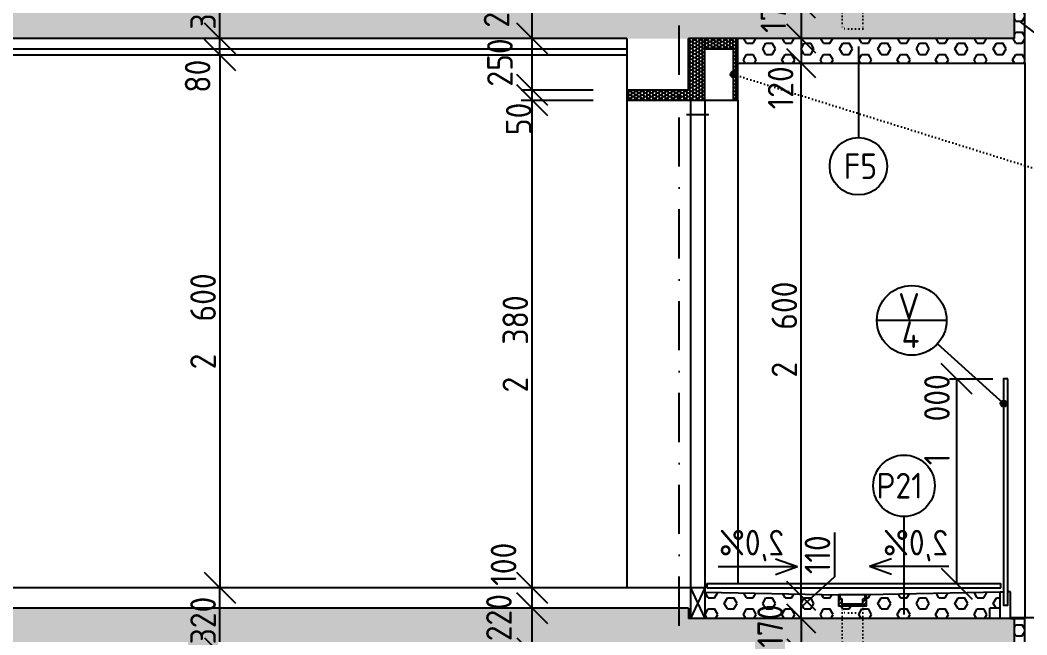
# Model space of a CAD drawing. Extents: x 3792242 to 5145247, y -1546315 to -1031918.
# Drawn here: x 3851950 to 3856861, y -1532874 to -1529874 of the extents above; entities that cross this region are included whole.
import ezdxf

# ---------------------------------------------------------------- set-up
doc = ezdxf.new("R2010")
doc.units = 0
doc.header["$MEASUREMENT"] = 0
doc.linetypes.add('ACAD_ISO07W100', pattern=[3.5, 0.5, -3])
doc.linetypes.add('BODKOCIARKOVANA_3', pattern=[5.6, 3, -1.3, 0, -1.3])
doc.layers.get('0').update_dxf_attribs({"linetype": 'CONTINUOUS'})
doc.layers.get('Defpoints').update_dxf_attribs({"color": 61, "linetype": 'CONTINUOUS'})
for name, color, linetype in [('KÓTY', 4, 'CONTINUOUS'), ('MÚRY', 1, 'CONTINUOUS'), ('OKNÁ', 143, 'CONTINUOUS'), ('osi', 253, 'CONTINUOUS'), ('TENKÁ', 7, 'CONTINUOUS'), ('tzb', 153, 'CONTINUOUS'), ('ZARIADENIE1', 145, 'CONTINUOUS'), ('ŠRAFY', 82, 'CONTINUOUS'), ('šrafy-múry', 8, 'CONTINUOUS')]:
    doc.layers.add(name, color=color, linetype=linetype)
doc.styles.add('STYLE1', font='isocp.shx')
doc.dimstyles.new('STANDARD 50', dxfattribs={"dimtxt": 125, "dimasz": 140, "dimexe": 10, "dimexo": 200, "dimgap": 20, "dimtad": 1, "dimdsep": 46, "dimlunit": 6, "dimtxsty": 'STYLE1', "dimblk1": 'OBLIQUE', "dimblk2": 'OBLIQUE', "dimsah": 1, "dimcen": 2.5, "dimse1": 1, "dimse2": 1, "dimadec": 0, "dimazin": 0, "dimtfac": 1, "dimtmove": 1, "dimatfit": 3, "dimldrblk": 'OBLIQUE', "dimfxl": 1, "dimtolj": 1, "dimtzin": 0, "dimarcsym": 0})
doc.dimstyles.new('STANDARD-50', dxfattribs={"dimtxt": 125, "dimasz": 150, "dimexe": 10, "dimexo": 200, "dimgap": 20, "dimtad": 1, "dimdsep": 46, "dimlunit": 6, "dimtxsty": 'STYLE1', "dimblk1": 'OBLIQUE', "dimblk2": 'OBLIQUE', "dimsah": 1, "dimcen": 2.5, "dimse1": 1, "dimse2": 1, "dimadec": 0, "dimazin": 0, "dimtfac": 1, "dimtmove": 1, "dimatfit": 3, "dimldrblk": 'OBLIQUE', "dimfxl": 1, "dimtolj": 1, "dimtzin": 0, "dimarcsym": 0})

# ---------------------------------------------------------------- blocks, each defined once
blk = doc.blocks.new('_OBLIQUE')
at = {"color": 0, "linetype": 'ByBlock'}
blk.add_line((-0.5, -0.5), (0.5, 0.5), dxfattribs=at)
blk = doc.blocks.new('*D39766')
at = {"layer": 'Defpoints', "color": 0}
for p in [(3852585.7, -1530043.8), (3852585.7, -1532643.8), (3852925.2, -1532643.8)]:
    blk.add_point(p, dxfattribs=at)
at = {"layer": 'KÓTY', "color": 0, "lineweight": -2, "ltscale": 0.25}
blk.add_line((3852925.2, -1530043.8), (3852925.2, -1532643.8), dxfattribs=at)
at = {"layer": 'KÓTY', "color": 0, "linetype": 'ByBlock', "lineweight": -2, "xscale": 150, "yscale": 150, "zscale": 150}
for p, rotation in [((3852925.2, -1530043.8), 90), ((3852925.2, -1532643.8), 270)]:
    blk.add_blockref('_OBLIQUE', p, dxfattribs=dict(at, rotation=rotation))
at = {"layer": 'KÓTY', "color": 0, "insert": (3852842.7, -1531343.8), "char_height": 125, "attachment_point": 5, "rotation": 90, "style": 'STYLE1'}
blk.add_mtext('\\A1;2ﾠ600', dxfattribs=at)
blk = doc.blocks.new('*D39768')
at = {"layer": 'Defpoints', "color": 0}
for p in [(3852925.2, -1529963.8), (3852925.2, -1529963.8), (3852925.2, -1530043.8)]:
    blk.add_point(p, dxfattribs=at)
at = {"layer": 'KÓTY', "color": 0, "lineweight": -2, "ltscale": 0.25}
blk.add_line((3852925.2, -1530043.8), (3852925.2, -1529963.8), dxfattribs=at)
at = {"layer": 'KÓTY', "color": 0, "linetype": 'ByBlock', "lineweight": -2, "xscale": 150, "yscale": 150, "zscale": 150}
for p, rotation in [((3852925.2, -1529963.8), 90), ((3852925.2, -1530043.8), 270)]:
    blk.add_blockref('_OBLIQUE', p, dxfattribs=dict(at, rotation=rotation))
at = {"layer": 'KÓTY', "color": 0, "insert": (3852816.2, -1530147.5), "char_height": 125, "attachment_point": 5, "rotation": 90, "style": 'STYLE1'}
blk.add_mtext('\\A1;80', dxfattribs=at)
blk = doc.blocks.new('*D49546')
at = {"layer": 'Defpoints', "color": 0}
for p in [(3856800.2, -1529963.8), (3856800.2, -1532793.8), (3857486.7, -1532793.8)]:
    blk.add_point(p, dxfattribs=at)
at = {"layer": 'KÓTY', "color": 0, "lineweight": -2, "ltscale": 0.25}
blk.add_line((3857486.7, -1529963.8), (3857486.7, -1532793.8), dxfattribs=at)
at = {"layer": 'KÓTY', "color": 0, "linetype": 'ByBlock', "lineweight": -2, "xscale": 150, "yscale": 150, "zscale": 150}
for p, rotation in [((3857486.7, -1529963.8), 90), ((3857486.7, -1532793.8), 270)]:
    blk.add_blockref('_OBLIQUE', p, dxfattribs=dict(at, rotation=rotation))
at = {"layer": 'KÓTY', "color": 0, "insert": (3857404.2, -1531378.8), "char_height": 125, "attachment_point": 5, "rotation": 90, "style": 'STYLE1'}
blk.add_mtext('\\A1;2ﾠ830', dxfattribs=at)
blk = doc.blocks.new('*D49547')
at = {"layer": 'Defpoints', "color": 0}
for p in [(3856800.2, -1532793.8), (3856800.2, -1532963.8), (3857486.7, -1532963.8)]:
    blk.add_point(p, dxfattribs=at)
at = {"layer": 'KÓTY', "color": 0, "lineweight": -2, "ltscale": 0.25}
blk.add_line((3857486.7, -1532793.8), (3857486.7, -1532963.8), dxfattribs=at)
at = {"layer": 'KÓTY', "color": 0, "linetype": 'ByBlock', "lineweight": -2, "xscale": 150, "yscale": 150, "zscale": 150}
for p, rotation in [((3857486.7, -1532793.8), 90), ((3857486.7, -1532963.8), 270)]:
    blk.add_blockref('_OBLIQUE', p, dxfattribs=dict(at, rotation=rotation))
at = {"layer": 'KÓTY', "color": 0, "insert": (3857337.2, -1532830.5), "char_height": 125, "attachment_point": 5, "rotation": 90, "style": 'STYLE1'}
blk.add_mtext('\\A1;170', dxfattribs=at)
blk = doc.blocks.new('*D49549')
at = {"layer": 'Defpoints', "color": 0}
for p in [(3856800.2, -1529793.8), (3856800.2, -1529963.8), (3857486.7, -1529963.8)]:
    blk.add_point(p, dxfattribs=at)
at = {"layer": 'KÓTY', "color": 0, "lineweight": -2, "ltscale": 0.25}
blk.add_line((3857486.7, -1529793.8), (3857486.7, -1529963.8), dxfattribs=at)
at = {"layer": 'KÓTY', "color": 0, "linetype": 'ByBlock', "lineweight": -2, "xscale": 150, "yscale": 150, "zscale": 150}
for p, rotation in [((3857486.7, -1529793.8), 90), ((3857486.7, -1529963.8), 270)]:
    blk.add_blockref('_OBLIQUE', p, dxfattribs=dict(at, rotation=rotation))
at = {"layer": 'KÓTY', "color": 0, "insert": (3857352.2, -1529831.5), "char_height": 125, "attachment_point": 5, "rotation": 90, "style": 'STYLE1'}
blk.add_mtext('\\A1;170', dxfattribs=at)
blk = doc.blocks.new('*D49559')
at = {"layer": 'Defpoints', "color": 0}
for p in [(3854448.2, -1532743.8), (3854910.2, -1532743.8), (3854910.2, -1532963.8)]:
    blk.add_point(p, dxfattribs=at)
at = {"layer": 'KÓTY', "color": 0, "lineweight": -2, "ltscale": 0.25}
blk.add_line((3854448.2, -1532963.8), (3854448.2, -1532743.8), dxfattribs=at)
at = {"layer": 'KÓTY', "color": 0, "linetype": 'ByBlock', "lineweight": -2, "xscale": 150, "yscale": 150, "zscale": 150}
for p, rotation in [((3854448.2, -1532743.8), 90), ((3854448.2, -1532963.8), 270)]:
    blk.add_blockref('_OBLIQUE', p, dxfattribs=dict(at, rotation=rotation))
at = {"layer": 'KÓTY', "color": 0, "insert": (3854285.7, -1532789.5), "char_height": 125, "attachment_point": 5, "rotation": 90, "style": 'STYLE1'}
blk.add_mtext('\\A1;220', dxfattribs=at)
blk = doc.blocks.new('*D49560')
at = {"layer": 'Defpoints', "color": 0}
for p in [(3854448.2, -1532643.8), (3854910.2, -1532643.8), (3854910.2, -1532743.8)]:
    blk.add_point(p, dxfattribs=at)
at = {"layer": 'KÓTY', "color": 0, "lineweight": -2, "ltscale": 0.25}
blk.add_line((3854448.2, -1532743.8), (3854448.2, -1532643.8), dxfattribs=at)
at = {"layer": 'KÓTY', "color": 0, "linetype": 'ByBlock', "lineweight": -2, "xscale": 150, "yscale": 150, "zscale": 150}
for p, rotation in [((3854448.2, -1532643.8), 90), ((3854448.2, -1532743.8), 270)]:
    blk.add_blockref('_OBLIQUE', p, dxfattribs=dict(at, rotation=rotation))
at = {"layer": 'KÓTY', "color": 0, "insert": (3854308.2, -1532529), "char_height": 125, "attachment_point": 5, "rotation": 90, "style": 'STYLE1'}
blk.add_mtext('\\A1;100', dxfattribs=at)
blk = doc.blocks.new('*D49561')
at = {"layer": 'Defpoints', "color": 0}
for p in [(3854448.2, -1530263.8), (3854910.2, -1530263.8), (3854910.2, -1532643.8)]:
    blk.add_point(p, dxfattribs=at)
at = {"layer": 'KÓTY', "color": 0, "lineweight": -2, "ltscale": 0.25}
blk.add_line((3854448.2, -1532643.8), (3854448.2, -1530263.8), dxfattribs=at)
at = {"layer": 'KÓTY', "color": 0, "linetype": 'ByBlock', "lineweight": -2, "xscale": 150, "yscale": 150, "zscale": 150}
for p, rotation in [((3854448.2, -1530263.8), 90), ((3854448.2, -1532643.8), 270)]:
    blk.add_blockref('_OBLIQUE', p, dxfattribs=dict(at, rotation=rotation))
at = {"layer": 'KÓTY', "color": 0, "insert": (3854365.7, -1531453.8), "char_height": 125, "attachment_point": 5, "rotation": 90, "style": 'STYLE1'}
blk.add_mtext('\\A1;2ﾠ380', dxfattribs=at)
blk = doc.blocks.new('*D49562')
at = {"layer": 'Defpoints', "color": 0}
for p in [(3854448.2, -1530213.8), (3854910.2, -1530213.8), (3854910.2, -1530263.8)]:
    blk.add_point(p, dxfattribs=at)
at = {"layer": 'KÓTY', "color": 0, "lineweight": -2, "ltscale": 0.25}
blk.add_line((3854448.2, -1530263.8), (3854448.2, -1530213.8), dxfattribs=at)
at = {"layer": 'KÓTY', "color": 0, "linetype": 'ByBlock', "lineweight": -2, "xscale": 150, "yscale": 150, "zscale": 150}
for p, rotation in [((3854448.2, -1530213.8), 90), ((3854448.2, -1530263.8), 270)]:
    blk.add_blockref('_OBLIQUE', p, dxfattribs=dict(at, rotation=rotation))
at = {"layer": 'KÓTY', "color": 0, "insert": (3854382.2, -1530356), "char_height": 125, "attachment_point": 5, "rotation": 90, "style": 'STYLE1'}
blk.add_mtext('\\A1;50', dxfattribs=at)
blk = doc.blocks.new('*D49563')
at = {"layer": 'Defpoints', "color": 0}
for p in [(3854448.2, -1529963.8), (3854910.2, -1529963.8), (3854910.2, -1530213.8)]:
    blk.add_point(p, dxfattribs=at)
at = {"layer": 'KÓTY', "color": 0, "lineweight": -2, "ltscale": 0.25}
blk.add_line((3854448.2, -1530213.8), (3854448.2, -1529963.8), dxfattribs=at)
at = {"layer": 'KÓTY', "color": 0, "linetype": 'ByBlock', "lineweight": -2, "xscale": 150, "yscale": 150, "zscale": 150}
for p, rotation in [((3854448.2, -1529963.8), 90), ((3854448.2, -1530213.8), 270)]:
    blk.add_blockref('_OBLIQUE', p, dxfattribs=dict(at, rotation=rotation))
at = {"layer": 'KÓTY', "color": 0, "insert": (3854290.7, -1530080.5), "char_height": 125, "attachment_point": 5, "rotation": 90, "style": 'STYLE1'}
blk.add_mtext('\\A1;250', dxfattribs=at)
blk = doc.blocks.new('*D49564')
at = {"layer": 'Defpoints', "color": 0}
for p in [(3854448.2, -1529743.8), (3854910.2, -1529743.8), (3854910.2, -1529963.8)]:
    blk.add_point(p, dxfattribs=at)
at = {"layer": 'KÓTY', "color": 0, "lineweight": -2, "ltscale": 0.25}
blk.add_line((3854448.2, -1529963.8), (3854448.2, -1529743.8), dxfattribs=at)
at = {"layer": 'KÓTY', "color": 0, "linetype": 'ByBlock', "lineweight": -2, "xscale": 150, "yscale": 150, "zscale": 150}
for p, rotation in [((3854448.2, -1529743.8), 90), ((3854448.2, -1529963.8), 270)]:
    blk.add_blockref('_OBLIQUE', p, dxfattribs=dict(at, rotation=rotation))
at = {"layer": 'KÓTY', "color": 0, "insert": (3854274.2, -1529795.5), "char_height": 125, "attachment_point": 5, "rotation": 90, "style": 'STYLE1'}
blk.add_mtext('\\A1;220', dxfattribs=at)
blk = doc.blocks.new('*D49573')
at = {"layer": 'Defpoints', "color": 0}
for p in [(3852925.2, -1532643.8), (3852925.2, -1532643.8), (3852925.2, -1532963.8)]:
    blk.add_point(p, dxfattribs=at)
at = {"layer": 'KÓTY', "color": 0, "lineweight": -2, "ltscale": 0.25}
blk.add_line((3852925.2, -1532963.8), (3852925.2, -1532643.8), dxfattribs=at)
at = {"layer": 'KÓTY', "color": 0, "linetype": 'ByBlock', "lineweight": -2, "xscale": 150, "yscale": 150, "zscale": 150}
for p, rotation in [((3852925.2, -1532643.8), 90), ((3852925.2, -1532963.8), 270)]:
    blk.add_blockref('_OBLIQUE', p, dxfattribs=dict(at, rotation=rotation))
at = {"layer": 'KÓTY', "color": 0, "insert": (3852842.7, -1532803.8), "char_height": 125, "attachment_point": 5, "rotation": 90, "style": 'STYLE1'}
blk.add_mtext('\\A1;320', dxfattribs=at)
blk = doc.blocks.new('*D49575')
at = {"layer": 'Defpoints', "color": 0}
for p in [(3852925.2, -1529643.8), (3852925.2, -1529643.8), (3852925.2, -1529963.8)]:
    blk.add_point(p, dxfattribs=at)
at = {"layer": 'KÓTY', "color": 0, "lineweight": -2, "ltscale": 0.25}
blk.add_line((3852925.2, -1529963.8), (3852925.2, -1529643.8), dxfattribs=at)
at = {"layer": 'KÓTY', "color": 0, "linetype": 'ByBlock', "lineweight": -2, "xscale": 150, "yscale": 150, "zscale": 150}
for p, rotation in [((3852925.2, -1529643.8), 90), ((3852925.2, -1529963.8), 270)]:
    blk.add_blockref('_OBLIQUE', p, dxfattribs=dict(at, rotation=rotation))
at = {"layer": 'KÓTY', "color": 0, "insert": (3852842.7, -1529803.8), "char_height": 125, "attachment_point": 5, "rotation": 90, "style": 'STYLE1'}
blk.add_mtext('\\A1;320', dxfattribs=at)
blk = doc.blocks.new('*D49593')
at = {"layer": 'Defpoints', "color": 0}
for p in [(3855760.2, -1529793.8), (3855760.2, -1529963.8), (3855760.2, -1529963.8)]:
    blk.add_point(p, dxfattribs=at)
at = {"layer": 'KÓTY', "color": 0, "lineweight": -2}
blk.add_line((3855760.2, -1529793.8), (3855760.2, -1529963.8), dxfattribs=at)
at = {"layer": 'KÓTY', "color": 0, "linetype": 'ByBlock', "lineweight": -2, "xscale": 140, "yscale": 140, "zscale": 140}
for p, rotation in [((3855760.2, -1529793.8), 90), ((3855760.2, -1529963.8), 270)]:
    blk.add_blockref('_OBLIQUE', p, dxfattribs=dict(at, rotation=rotation))
at = {"layer": 'KÓTY', "color": 0, "insert": (3855624.2, -1529830), "char_height": 125, "attachment_point": 5, "rotation": 90, "style": 'STYLE1'}
blk.add_mtext('\\A1;170', dxfattribs=at)
blk = doc.blocks.new('*D49594')
at = {"layer": 'Defpoints', "color": 0}
for p in [(3855760.2, -1529963.8), (3855450.2, -1530083.8), (3855760.2, -1530083.8)]:
    blk.add_point(p, dxfattribs=at)
at = {"layer": 'KÓTY', "color": 0, "lineweight": -2}
blk.add_line((3855760.2, -1529963.8), (3855760.2, -1530083.8), dxfattribs=at)
at = {"layer": 'KÓTY', "color": 0, "linetype": 'ByBlock', "lineweight": -2, "xscale": 140, "yscale": 140, "zscale": 140}
for p, rotation in [((3855760.2, -1529963.8), 90), ((3855760.2, -1530083.8), 270)]:
    blk.add_blockref('_OBLIQUE', p, dxfattribs=dict(at, rotation=rotation))
at = {"layer": 'KÓTY', "color": 0, "insert": (3855659.7, -1530204), "char_height": 125, "attachment_point": 5, "rotation": 90, "style": 'STYLE1'}
blk.add_mtext('\\A1;120', dxfattribs=at)
blk = doc.blocks.new('*D49595')
at = {"layer": 'Defpoints', "color": 0}
for p in [(3855500.2, -1532683.8), (3855760.2, -1532683.8), (3855500.2, -1532793.8)]:
    blk.add_point(p, dxfattribs=at)
at = {"layer": 'KÓTY', "color": 0, "lineweight": -2}
for p, q in [((3855921.7, -1532374.9), (3855921.7, -1532590)), ((3855921.7, -1532590), (3855760.2, -1532738.8)), ((3855760.2, -1532793.8), (3855760.2, -1532683.8))]:
    blk.add_line(p, q, dxfattribs=at)
at = {"layer": 'KÓTY', "color": 0, "linetype": 'ByBlock', "lineweight": -2, "xscale": 140, "yscale": 140, "zscale": 140}
for p, rotation in [((3855760.2, -1532683.8), 90), ((3855760.2, -1532793.8), 270)]:
    blk.add_blockref('_OBLIQUE', p, dxfattribs=dict(at, rotation=rotation))
at = {"layer": 'KÓTY', "color": 0, "insert": (3855839.2, -1532482.5), "char_height": 125, "attachment_point": 5, "rotation": 90, "style": 'STYLE1'}
blk.add_mtext('\\A1;110', dxfattribs=at)
blk = doc.blocks.new('*D49596')
at = {"layer": 'Defpoints', "color": 0}
for p in [(3855760.2, -1532793.8), (3855760.2, -1532963.8), (3855760.2, -1532963.8)]:
    blk.add_point(p, dxfattribs=at)
at = {"layer": 'KÓTY', "color": 0, "lineweight": -2}
blk.add_line((3855760.2, -1532793.8), (3855760.2, -1532963.8), dxfattribs=at)
at = {"layer": 'KÓTY', "color": 0, "linetype": 'ByBlock', "lineweight": -2, "xscale": 140, "yscale": 140, "zscale": 140}
for p, rotation in [((3855760.2, -1532793.8), 90), ((3855760.2, -1532963.8), 270)]:
    blk.add_blockref('_OBLIQUE', p, dxfattribs=dict(at, rotation=rotation))
at = {"layer": 'KÓTY', "color": 0, "insert": (3855608.7, -1532830.5), "char_height": 125, "attachment_point": 5, "rotation": 90, "style": 'STYLE1'}
blk.add_mtext('\\A1;170', dxfattribs=at)
blk = doc.blocks.new('*D49602')
at = {"layer": 'Defpoints', "color": 0}
for p in [(3855760.2, -1530083.8), (3855760.2, -1530083.8), (3855760.2, -1532683.8)]:
    blk.add_point(p, dxfattribs=at)
at = {"layer": 'KÓTY', "color": 0, "lineweight": -2}
blk.add_line((3855760.2, -1532683.8), (3855760.2, -1530083.8), dxfattribs=at)
at = {"layer": 'KÓTY', "color": 0, "linetype": 'ByBlock', "lineweight": -2, "xscale": 140, "yscale": 140, "zscale": 140}
for p, rotation in [((3855760.2, -1530083.8), 90), ((3855760.2, -1532683.8), 270)]:
    blk.add_blockref('_OBLIQUE', p, dxfattribs=dict(at, rotation=rotation))
at = {"layer": 'KÓTY', "color": 0, "insert": (3855677.7, -1531383.8), "char_height": 125, "attachment_point": 5, "rotation": 90, "style": 'STYLE1'}
blk.add_mtext('\\A1;2ﾠ600', dxfattribs=at)
blk = doc.blocks.new('*D49606')
at = {"layer": 'Defpoints', "color": 0}
for p in [(3856747.2, -1531623.8), (3856518.2, -1532623.8), (3856734.2, -1532623.8)]:
    blk.add_point(p, dxfattribs=at)
at = {"layer": 'KÓTY', "color": 0, "lineweight": -2, "ltscale": 0.25}
blk.add_line((3856518.2, -1531623.8), (3856518.2, -1532623.8), dxfattribs=at)
at = {"layer": 'KÓTY', "color": 0, "linetype": 'ByBlock', "lineweight": -2, "xscale": 150, "yscale": 150, "zscale": 150}
for p, rotation in [((3856518.2, -1531623.8), 90), ((3856518.2, -1532623.8), 270)]:
    blk.add_blockref('_OBLIQUE', p, dxfattribs=dict(at, rotation=rotation))
at = {"layer": 'KÓTY', "color": 0, "insert": (3856422.2, -1531823.5), "char_height": 125, "attachment_point": 5, "rotation": 90, "style": 'STYLE1'}
blk.add_mtext('\\A1;1ﾠ000', dxfattribs=at)

msp = doc.modelspace()

# ---------------------------------------------------------------- hatches: boundary and pattern name
at = {"layer": 'TENKÁ'}
h = msp.add_hatch(color=256, dxfattribs=at)
h.dxf.hatch_style = 1
h.paths.add_polyline_path([(3855430.193, -1530123.77, -2.41421356), (3855415.193, -1530138.77, -0.41421356)])
h = msp.add_hatch(color=256, dxfattribs=at)
h.dxf.hatch_style = 1
h.paths.add_polyline_path([(3856747.193, -1531730.256, -2.41421356), (3856732.193, -1531745.256, -0.41421356)])
at = {"layer": 'tzb'}
h = msp.add_hatch(dxfattribs=at)
h.set_pattern_fill('ANSI31', color=256, scale=100, angle=180)
h.set_pattern_definition([(45, (90493.693, -23883.5), (-8.838834765, 8.838834765), [])])
h.paths.add_polyline_path([(3856078.693, -1532678.77), (3856078.693, -1532733.77), (3855941.693, -1532733.77), (3855941.693, -1532678.77), (3855947.693, -1532678.77), (3855947.693, -1532697.77), (3855960.193, -1532697.77), (3855960.193, -1532723.77), (3856060.193, -1532723.77), (3856060.193, -1532697.77), (3856072.693, -1532697.77), (3856072.693, -1532678.77)])
at = {"layer": 'ŠRAFY'}
h = msp.add_hatch(dxfattribs=at)
h.set_pattern_fill('HEX', color=256, scale=250, angle=180)
h.set_pattern_definition([(0, (-554599.81, -20883.5), (0, 54.12658774), [31.25, -62.5]), (120, (-554599.81, -20883.5), (-46.875, -27.06329387), [31.25, -62.5]), (60, (-554568.56, -20883.5), (-46.875, 27.06329387), [31.25, -62.5])])
h.paths.add_polyline_path([(3855430.193, -1529963.77), (3855430.193, -1530013.77), (3855450.193, -1530013.77), (3855450.193, -1529963.77)])
h.paths.add_polyline_path([(3856800.193, -1529793.77), (3856800.193, -1529963.77), (3856030.193, -1529963.77), (3855990.193, -1529963.77), (3855450.193, -1529963.77), (3855430.193, -1529963.77), (3855430.193, -1530013.77), (3855450.193, -1530013.77), (3855450.193, -1530083.77), (3856850.193, -1530083.77), (3856850.193, -1529793.77)])
h = msp.add_hatch(dxfattribs=at)
h.set_pattern_fill('HONEY', color=256, scale=80, angle=180)
h.set_pattern_definition([(0, (-601189.807, -29883.5), (15, 8.660254038), [10, -20]), (120, (-601189.807, -29883.5), (-15, 8.660254038), [10, -20]), (60, (-601189.807, -29883.5), (9e-15, 17.320508076), [-20, 10])])
h.paths.add_polyline_path([(3855210.193, -1529963.77), (3855210.193, -1530213.77), (3855210.193, -1530263.77), (3855220.193, -1530263.77), (3855290.193, -1530263.77), (3855290.193, -1530053.77), (3855290.193, -1530033.77), (3855290.193, -1529963.77)])
h = msp.add_hatch(dxfattribs=at)
h.set_pattern_fill('HONEY', color=256, scale=80, angle=180)
h.set_pattern_definition([(0, (-601189.807, -29883.5), (15, 8.660254038), [10, -20]), (120, (-601189.807, -29883.5), (-15, 8.660254038), [10, -20]), (60, (-601189.807, -29883.5), (1e-14, 17.320508076), [-20, 10])])
h.paths.add_polyline_path([(3855450.193, -1530013.77), (3855430.193, -1530013.77), (3855290.193, -1530013.77), (3855290.193, -1529963.77), (3855450.193, -1529963.77)])
h = msp.add_hatch(dxfattribs=at)
h.set_pattern_fill('HONEY', color=256, scale=80, angle=180)
h.set_pattern_definition([(0, (-601189.807, -29883.5), (15, 8.660254038), [10, -20]), (120, (-601189.807, -29883.5), (-15, 8.660254038), [10, -20]), (60, (-601189.807, -29883.5), (1e-14, 17.320508076), [-20, 10])])
h.paths.add_polyline_path([(3855450.193, -1530263.77), (3855450.193, -1530123.77), (3855450.193, -1530013.77), (3855430.193, -1530013.77), (3855430.193, -1530263.77)])
h = msp.add_hatch(dxfattribs=at)
h.set_pattern_fill('HONEY', color=256, scale=80, angle=180)
h.set_pattern_definition([(0, (-601189.807, -29883.5), (15, 8.660254038), [10, -20]), (120, (-601189.807, -29883.5), (-15, 8.660254038), [10, -20]), (60, (-601189.807, -29883.5), (3e-15, 17.320508076), [-20, 10])])
h.paths.add_polyline_path([(3854910.193, -1530213.77), (3854930.193, -1530213.77), (3855000.193, -1530213.77), (3855070.193, -1530213.77), (3855140.193, -1530213.77), (3855210.193, -1530213.77), (3855210.193, -1530263.77), (3855140.193, -1530263.77), (3854910.193, -1530263.77)])
h = msp.add_hatch(dxfattribs=at)
h.set_pattern_fill('HEX', color=256, scale=250, angle=180)
h.set_pattern_definition([(0, (-554599.81, -20883.5), (0, 54.12658774), [31.25, -62.5]), (120, (-554599.81, -20883.5), (-46.875, -27.06329387), [31.25, -62.5]), (60, (-554568.56, -20883.5), (-46.875, 27.06329387), [31.25, -62.5])])
h.paths.add_polyline_path([(3855960.193, -1532793.77), (3855290.193, -1532793.77), (3855290.193, -1532665.74), (3855450.193, -1532668.94), (3855941.693, -1532678.77), (3855941.693, -1532733.77), (3856078.693, -1532733.77), (3856078.693, -1532678.77), (3856730.193, -1532665.74), (3856730.193, -1532743.77), (3856680.193, -1532743.77), (3856680.193, -1532793.77), (3856060.193, -1532793.77)])
h = msp.add_hatch(dxfattribs=at)
h.set_pattern_fill('HEX', color=256, scale=250, angle=180)
h.set_pattern_definition([(0, (-554599.81, -23883.5), (0, 54.12658774), [31.25, -62.5]), (120, (-554599.81, -23883.5), (-46.875, -27.06329387), [31.25, -62.5]), (60, (-554568.56, -23883.5), (-46.875, 27.06329387), [31.25, -62.5])])
h.paths.add_polyline_path([(3855430.193, -1532963.77), (3855430.193, -1533013.77), (3855450.193, -1533013.77), (3855450.193, -1532963.77)])
h.paths.add_polyline_path([(3856800.193, -1532793.77), (3856800.193, -1532963.77), (3856030.193, -1532963.77), (3855990.193, -1532963.77), (3855450.193, -1532963.77), (3855430.193, -1532963.77), (3855430.193, -1533013.77), (3855450.193, -1533013.77), (3855450.193, -1533083.77), (3856850.193, -1533083.77), (3856850.193, -1532793.77)])
at = {"layer": 'šrafy-múry'}
h = msp.add_hatch(dxfattribs=at)
h.set_pattern_fill('ANSI36', color=253, scale=800, angle=360)
h.set_pattern_definition([(45, (-94128.81, 6000), (53.0330086, 194.4543648), [250, -50, 0, -50])])
h.paths.add_polyline_path([(3841990.193, -1530213.77), (3841990.193, -1529963.77), (3845155.193, -1529963.77), (3845270.193, -1529963.77), (3846985.193, -1529963.77), (3847035.193, -1529963.77), (3847150.193, -1529963.77), (3847220.193, -1529963.77), (3849405.193, -1529963.77), (3849660.193, -1529963.77), (3849775.193, -1529963.77), (3854910.193, -1529963.77), (3855210.193, -1529963.77), (3855290.193, -1529963.77), (3855450.193, -1529963.77), (3856800.193, -1529963.77), (3856800.193, -1529793.77), (3856780.193, -1529793.77), (3856730.193, -1529793.77), (3855290.193, -1529793.77), (3855220.193, -1529793.77), (3855210.193, -1529793.77), (3855210.193, -1529743.77), (3849775.193, -1529743.77), (3849660.193, -1529743.77), (3847150.193, -1529743.77), (3847035.193, -1529743.77), (3846985.193, -1529743.77), (3845270.193, -1529743.77), (3845155.193, -1529743.77), (3841990.193, -1529743.77), (3841650.193, -1529743.77), (3841650.193, -1530213.77)])
h = msp.add_hatch(dxfattribs=at)
h.set_pattern_fill('ANSI36', color=253, scale=800, angle=360)
h.set_pattern_definition([(45, (-94128.81, 3000), (53.0330086, 194.4543648), [250, -50, 0, -50])])
h.paths.add_polyline_path([(3841990.193, -1533213.77), (3841990.193, -1532963.77), (3845155.193, -1532963.77), (3845270.193, -1532963.77), (3846985.193, -1532963.77), (3847035.193, -1532963.77), (3847150.193, -1532963.77), (3847220.193, -1532963.77), (3849405.193, -1532963.77), (3849660.193, -1532963.77), (3849775.193, -1532963.77), (3854910.193, -1532963.77), (3855210.193, -1532963.77), (3855290.193, -1532963.77), (3855450.193, -1532963.77), (3856800.193, -1532963.77), (3856800.193, -1532793.77), (3856780.193, -1532793.77), (3856730.193, -1532793.77), (3855290.193, -1532793.77), (3855220.193, -1532793.77), (3855210.193, -1532793.77), (3855210.193, -1532743.77), (3849775.193, -1532743.77), (3849660.193, -1532743.77), (3847150.193, -1532743.77), (3847035.193, -1532743.77), (3846985.193, -1532743.77), (3845270.193, -1532743.77), (3845155.193, -1532743.77), (3841990.193, -1532743.77), (3841650.193, -1532743.77), (3841650.193, -1533213.77)])

# ---------------------------------------------------------------- linework, layer by layer
at = {"layer": 'KÓTY', "linetype": 'ACAD_ISO07W100', "ltscale": 5}
msp.add_line((3855430.193, -1530138.77), (3857208.193, -1530694.5), dxfattribs=at)
at = {"layer": 'KÓTY', "ltscale": 0.25}
for p, q in [((3854394.79, -1530213.77), (3854744.79, -1530213.77)), ((3854394.79, -1530263.77), (3854744.79, -1530263.77)), ((3856483.193, -1531623.77), (3856694.193, -1531623.77))]:
    msp.add_line(p, q, dxfattribs=at)
at = {"layer": 'MÚRY'}
for p, q in [((3856850.193, -1530083.77), (3856850.193, -1529793.77)), ((3854910.193, -1529963.77), (3849525.193, -1529963.77)), ((3854910.193, -1529963.77), (3854910.193, -1530263.77)), ((3855450.193, -1530083.77), (3856850.193, -1530083.77)), ((3855450.193, -1530263.77), (3855450.193, -1530083.77)), ((3854910.193, -1530263.77), (3855450.193, -1530263.77)), ((3855290.193, -1532643.77), (3845490.193, -1532643.77)), ((3855290.193, -1532643.77), (3855290.193, -1532665.74)), ((3855290.193, -1532665.74), (3855941.693, -1532678.77)), ((3855947.693, -1532678.77), (3855941.693, -1532678.77)), ((3855947.693, -1532678.77), (3855947.693, -1532697.77)), ((3856078.693, -1532678.77), (3856072.693, -1532678.77)), ((3856072.693, -1532697.77), (3856072.693, -1532678.77)), ((3856730.193, -1532665.74), (3856078.693, -1532678.77)), ((3855960.193, -1532697.77), (3855947.693, -1532697.77)), ((3855960.193, -1532723.77), (3855960.193, -1532697.77)), ((3856060.193, -1532723.77), (3855960.193, -1532723.77)), ((3856072.693, -1532697.77), (3856060.193, -1532697.77)), ((3856060.193, -1532723.77), (3856060.193, -1532697.77)), ((3856780.193, -1532793.77), (3856850.193, -1532793.77)), ((3856850.193, -1533083.77), (3856850.193, -1532793.77))]:
    msp.add_line(p, q, dxfattribs=at)
at = {"layer": 'OKNÁ', "ltscale": 0.25}
for p, q in [((3856823.693, -1529878.77), (3857077.069, -1530072.936)), ((3856039.193, -1530001.77), (3856039.193, -1530446.963)), ((3855220.193, -1530263.77), (3855220.193, -1532643.77)), ((3855290.193, -1530263.77), (3855290.193, -1532643.77)), ((3855200.193, -1530333.77), (3855310.193, -1530333.77)), ((3856261.504, -1532773.838), (3856261.504, -1532296.162))]:
    msp.add_line(p, q, dxfattribs=at)
for centre, radius in [((3856039.193, -1530586.963), 140), ((3856261.504, -1532146.162), 150)]:
    msp.add_circle(centre, radius, dxfattribs=at)
at = {"layer": 'osi', "linetype": 'BODKOCIARKOVANA_3', "ltscale": 80}
msp.add_line((3855165.193, -1542239.5), (3855165.193, -1519829.5), dxfattribs=at)
at = {"layer": 'TENKÁ'}
for p, q in [((3856800.193, -1529963.77), (3856800.193, -1529793.77)), ((3856800.193, -1529963.77), (3855210.193, -1529963.77)), ((3855210.193, -1530213.77), (3855210.193, -1529963.77)), ((3855290.193, -1530263.77), (3855290.193, -1529963.77)), ((3855450.193, -1530083.77), (3855450.193, -1529963.77)), ((3849525.193, -1530013.77), (3854910.193, -1530013.77)), ((3855290.193, -1530013.77), (3855430.193, -1530013.77)), ((3855430.193, -1530263.77), (3855430.193, -1530013.77)), ((3855430.193, -1530013.77), (3855450.193, -1530013.77)), ((3849525.193, -1530043.77), (3854910.193, -1530043.77)), ((3856850.193, -1530083.77), (3856850.193, -1532788.5)), ((3854910.193, -1530213.77), (3855210.193, -1530213.77)), ((3854910.193, -1530263.77), (3854910.193, -1532643.77)), ((3855450.193, -1530263.77), (3855450.193, -1532623.77)), ((3856747.193, -1531745.256), (3856425.117, -1531453.149)), ((3855634.493, -1532503.17), (3855741.693, -1532540.77)), ((3856200.643, -1532503.17), (3856093.443, -1532540.77)), ((3855355.693, -1532540.77), (3855741.693, -1532540.77)), ((3855634.493, -1532578.37), (3855741.693, -1532540.77)), ((3856479.443, -1532540.77), (3856093.443, -1532540.77)), ((3856200.643, -1532578.37), (3856093.443, -1532540.77)), ((3855300.193, -1532623.77), (3856734.193, -1532623.77)), ((3855300.193, -1532623.77), (3855300.193, -1532643.77)), ((3856734.193, -1532643.77), (3856734.193, -1532623.77)), ((3855220.193, -1532643.77), (3855220.193, -1532793.77)), ((3855220.193, -1532643.77), (3855290.193, -1532793.77)), ((3855290.193, -1532643.77), (3855220.193, -1532793.77)), ((3855290.193, -1532665.74), (3855290.193, -1532793.77)), ((3855300.193, -1532643.77), (3856734.193, -1532643.77)), ((3856072.693, -1532678.77), (3855947.693, -1532678.77)), ((3856730.193, -1532793.77), (3856730.193, -1532663.77)), ((3856730.193, -1532663.77), (3856747.193, -1532663.77)), ((3856780.193, -1532663.77), (3856767.193, -1532663.77)), ((3856780.193, -1532793.77), (3856780.193, -1532663.77)), ((3855210.193, -1532743.77), (3841610.193, -1532743.77)), ((3855210.193, -1532743.77), (3855210.193, -1532793.77)), ((3856730.193, -1532743.77), (3856680.193, -1532743.77)), ((3856680.193, -1532793.77), (3856680.193, -1532743.77)), ((3856800.193, -1532793.77), (3855210.193, -1532793.77)), ((3856780.193, -1532788.5), (3856900.193, -1532788.5)), ((3856800.193, -1532963.77), (3856800.193, -1532793.77))]:
    msp.add_line(p, q, dxfattribs=at)
at = {"layer": 'TENKÁ', "ltscale": 0.25}
msp.add_line((3856469.193, -1531338.942), (3856129.193, -1531338.942), dxfattribs=at)
at = {"layer": 'TENKÁ'}
for centre in [(3855430.193, -1530138.77), (3856747.193, -1531745.256)]:
    msp.add_circle(centre, 15, dxfattribs=at)
at = {"layer": 'TENKÁ', "ltscale": 0.25}
msp.add_circle((3856299.193, -1531338.942), 170, dxfattribs=at)
at = {"layer": 'tzb', "linetype": 'ACAD_ISO07W100', "ltscale": 5}
for p, q in [((3855960.193, -1529766.17), (3855960.193, -1529916.17)), ((3856060.193, -1529766.17), (3856060.193, -1529916.17)), ((3856060.193, -1529916.17), (3855960.193, -1529916.17)), ((3855960.193, -1532733.77), (3855960.193, -1532768.77)), ((3856060.193, -1532733.77), (3856060.193, -1532768.77)), ((3855960.193, -1532766.17), (3855960.193, -1532916.17)), ((3856060.193, -1532766.17), (3855960.193, -1532766.17)), ((3856060.193, -1532766.17), (3856060.193, -1532916.17))]:
    msp.add_line(p, q, dxfattribs=at)
at = {"layer": 'tzb'}
for p, q in [((3855941.693, -1532678.77), (3855941.693, -1532733.77)), ((3856078.693, -1532733.77), (3856078.693, -1532678.77)), ((3856078.693, -1532733.77), (3855941.693, -1532733.77))]:
    msp.add_line(p, q, dxfattribs=at)
at = {"layer": 'ZARIADENIE1'}
msp.add_lwpolyline([(3856767.193, -1531623.77), (3856747.193, -1531623.77), (3856747.193, -1532728.77), (3856767.193, -1532728.77)], close=True, dxfattribs=at)

# ---------------------------------------------------------------- texts
at = {"layer": 'TENKÁ', "ltscale": 0.25, "style": 'STYLE1'}
for s, p in [('F5', (3855967.888, -1530649.141)), ('P21', (3856127.199, -1532208.34))]:
    msp.add_text(s, height=125, dxfattribs=at).set_placement(p)
at = {"layer": 'TENKÁ', "style": 'STYLE1'}
for s, p in [('V', (3856233.162, -1531335.442)), ('4', (3856249.662, -1531474.079))]:
    msp.add_text(s, height=130, dxfattribs=at).set_placement(p)
at = {"layer": 'TENKÁ', "ltscale": 0.25, "style": 'STYLE1', "text_generation_flag": 2}
for p in [(3855677.111, -1532486.06), (3856477.111, -1532486.06)]:
    msp.add_text('2,0%', height=125, dxfattribs=at).set_placement(p)

# ---------------------------------------------------------------- dimensions: what is measured, and where the dimension line sits
at = {"layer": 'KÓTY', "ltscale": 0.25}
for base, p1, p2, picture, middle in [((3852925.193, -1529643.77), (3852925.193, -1529963.77), (3852925.193, -1529643.77), '*D49575', (3852842.693, -1529803.77)), ((3857486.693, -1532793.77), (3856800.193, -1529963.77), (3856800.193, -1532793.77), '*D49546', (3857404.15, -1531378.77)), ((3852925.193, -1532643.77), (3852585.693, -1530043.77), (3852585.693, -1532643.77), '*D39766', (3852842.65, -1531343.77)), ((3854448.193, -1530263.77), (3854910.193, -1532643.77), (3854910.193, -1530263.77), '*D49561', (3854365.65, -1531453.77)), ((3852925.193, -1532643.77), (3852925.193, -1532963.77), (3852925.193, -1532643.77), '*D49573', (3852842.693, -1532803.77))]:
    dim = msp.add_linear_dim(base=base, p1=p1, p2=p2, angle=90, dimstyle='STANDARD-50', override={"dimtxsty": 'STYLE1', "dimldrblk": 'OBLIQUE'}, dxfattribs=at)
    dim.commit()
    dim.dimension.update_dxf_attribs({"geometry": picture, "text_midpoint": middle})
for base, p1, p2, picture, middle in [((3854448.193, -1529743.77), (3854910.193, -1529963.77), (3854910.193, -1529743.77), '*D49564', (3854356.693, -1529795.5)), ((3857486.693, -1529963.77), (3856800.193, -1529793.77), (3856800.193, -1529963.77), '*D49549', (3857434.693, -1529831.5)), ((3852925.193, -1529963.77), (3852925.193, -1530043.77), (3852925.193, -1529963.77), '*D39768', (3852898.693, -1530147.5)), ((3854448.193, -1529963.77), (3854910.193, -1530213.77), (3854910.193, -1529963.77), '*D49563', (3854373.193, -1530080.5)), ((3854448.193, -1530213.77), (3854910.193, -1530263.77), (3854910.193, -1530213.77), '*D49562', (3854464.693, -1530356)), ((3856518.193, -1532623.77), (3856747.193, -1531623.77), (3856734.193, -1532623.77), '*D49606', (3856504.693, -1531823.5)), ((3854448.193, -1532643.77), (3854910.193, -1532743.77), (3854910.193, -1532643.77), '*D49560', (3854390.693, -1532529)), ((3854448.193, -1532743.77), (3854910.193, -1532963.77), (3854910.193, -1532743.77), '*D49559', (3854368.193, -1532789.5)), ((3857486.693, -1532963.77), (3856800.193, -1532793.77), (3856800.193, -1532963.77), '*D49547', (3857419.693, -1532830.5))]:
    dim = msp.add_linear_dim(base=base, p1=p1, p2=p2, angle=90, dimstyle='STANDARD-50', override={"dimtxsty": 'STYLE1', "dimldrblk": 'OBLIQUE'}, dxfattribs=at)
    dim.commit()
    dim.dimension.update_dxf_attribs({"geometry": picture, "text_midpoint": middle, "dimtype": 160})
at = {"layer": 'KÓTY'}
for base, p1, p2, picture, middle in [((3855760.193, -1529963.77), (3855760.193, -1529793.77), (3855760.193, -1529963.77), '*D49593', (3855706.693, -1529830)), ((3855760.193, -1530083.77), (3855760.193, -1529963.77), (3855450.193, -1530083.77), '*D49594', (3855742.193, -1530204)), ((3855760.193, -1532683.77), (3855500.193, -1532793.77), (3855500.193, -1532683.77), '*D49595', (3855921.693, -1532570)), ((3855760.193, -1532963.77), (3855760.193, -1532793.77), (3855760.193, -1532963.77), '*D49596', (3855691.193, -1532830.5))]:
    dim = msp.add_linear_dim(base=base, p1=p1, p2=p2, angle=90, dimstyle='STANDARD 50', dxfattribs=at)
    dim.commit()
    dim.dimension.update_dxf_attribs({"geometry": picture, "text_midpoint": middle, "dimtype": 160})
dim = msp.add_linear_dim(base=(3855760.193, -1530083.77), p1=(3855760.193, -1532683.77), p2=(3855760.193, -1530083.77), angle=90, dimstyle='STANDARD 50', override={"dimtxsty": 'STYLE1', "dimldrblk": 'OBLIQUE'}, dxfattribs=at)
dim.commit()
dim.dimension.update_dxf_attribs({"geometry": '*D49602', "text_midpoint": (3855677.65, -1531383.77)})

doc.saveas('drawing.dxf')
